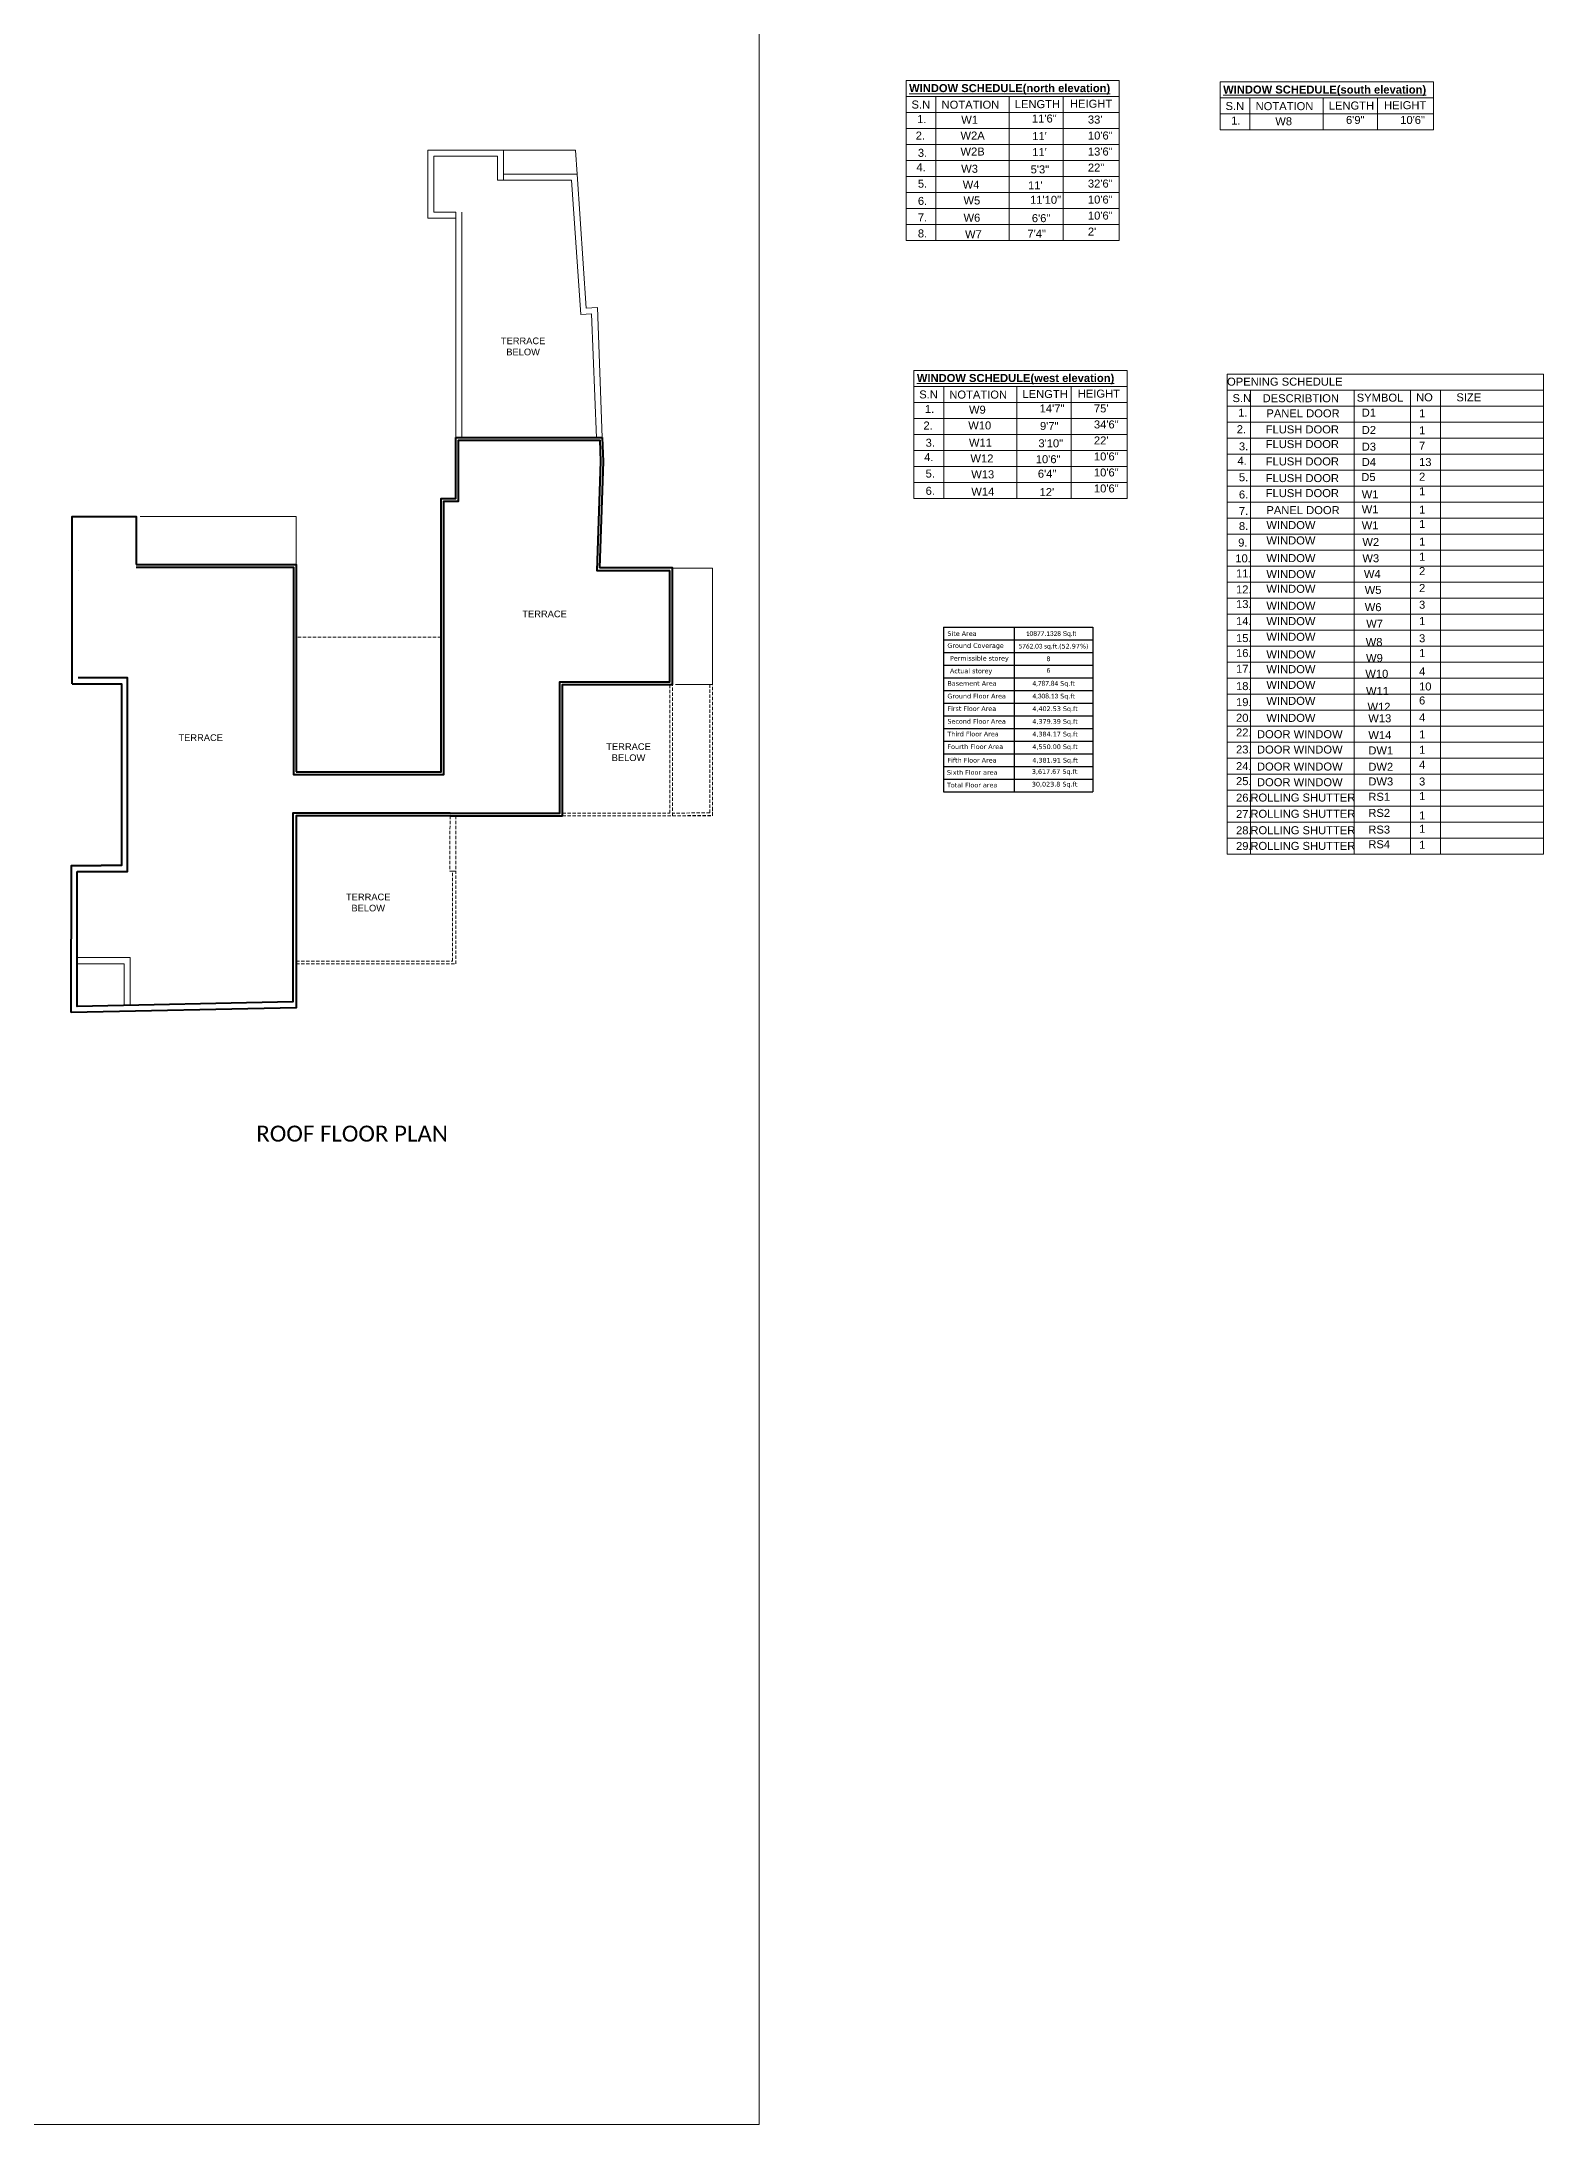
# Model space of a CAD drawing. Header units: inches. Extents: x 0 to 179512, y -43395 to -31716.
# Drawn here: x 177259 to 179512, y -39944 to -36822 of the extents above; entities that cross this region are included whole.
import ezdxf

# ---------------------------------------------------------------- set-up
doc = ezdxf.new("R2010")
doc.units = ezdxf.units.IN
doc.header["$LTSCALE"] = 10
doc.header["$MEASUREMENT"] = 0
doc.linetypes.add('DASHED', pattern=[0.75, 0.5, -0.25])
for name, color, linetype, lineweight in [('elevation', 6, 'Continuous', 40), ('hatch', 95, 'Continuous', 0), ('NEW LETTERING', 3, 'Continuous', 0), ('OL_AR_Hatch', 253, 'Continuous', 15), ('OL_AR_SYMBOL', 1, 'Continuous', 5), ('TEXT', 7, 'Continuous', 9)]:
    doc.layers.add(name, color=color, linetype=linetype, lineweight=lineweight)
doc.styles.add('1-8 Annotative Text', font='calibri.ttf', dxfattribs={"height": 0.125})
doc.styles.add('arial', font='arial.ttf')
doc.styles.get("Standard").update_dxf_attribs({"font": 'arial.ttf'})

msp = doc.modelspace()

# ---------------------------------------------------------------- linework, layer by layer
for p, q in [((178611.51, -37699.69), (178611.51, -37737.69)), ((178611.51, -37699.69), (178685.73, -37699.69)), ((178611.51, -37718.69), (178835.87, -37718.69)), ((178611.51, -37718.69), (178835.87, -37718.69)), ((178611.51, -37718.69), (178611.51, -37946.34)), ((178685.73, -37699.69), (178726.53, -37699.69)), ((178717.43, -37699.69), (178717.43, -37946.34)), ((178726.53, -37699.69), (178835.87, -37699.69)), ((178835.87, -37699.69), (178835.87, -37946.34)), ((178611.51, -37737.69), (178835.87, -37737.69)), ((178611.51, -37756.69), (178835.87, -37756.69)), ((178611.51, -37775.69), (178835.87, -37775.69)), ((178611.51, -37794.69), (178835.87, -37794.69)), ((178611.51, -37794.69), (178835.87, -37794.69)), ((178611.51, -37813.69), (178835.87, -37813.69)), ((178726.53, -37794.69), (178835.87, -37794.69)), ((178611.51, -37832.69), (178835.87, -37832.69)), ((178611.51, -37851.69), (178835.87, -37851.69)), ((178611.51, -37870.69), (178835.87, -37870.69)), ((178611.51, -37889.69), (178835.87, -37889.69)), ((178611.51, -37908.69), (178835.87, -37908.69)), ((178611.51, -37927.69), (178835.87, -37927.69)), ((178611.51, -37946.34), (178835.87, -37946.34))]:
    msp.add_line(p, q)
at = {"layer": 'elevation'}
for p, q in [((177880.23, -37415.41), (178099.67, -37415.41)), ((177304.21, -37784.71), (177304.21, -37533.78)), ((177313.21, -37614.78), (177313.21, -37614.78)), ((177312.12, -38056.82), (177348.12, -38056.82)), ((177312.12, -38268.05), (177312.12, -38065.82)), ((177312.12, -38065.82), (177382.29, -38065.82))]:
    msp.add_line(p, q, dxfattribs=at)
for points in [[(177858.21, -37610.78), (177858.21, -37506.44), (177880.23, -37506.44), (177880.23, -37415.41)], [(177862.21, -37610.78), (177862.21, -37510.44), (177884.23, -37510.44), (177884.23, -37419.41), (178095.82, -37419.41), (178096.99, -37451.13), (178091.37, -37614.78), (178200.92, -37614.78)], [(178099.67, -37415.41), (178101, -37451.12), (178095.51, -37610.78)], [(177304.29, -37605.44), (177304.29, -37533.78), (177400.29, -37533.78), (177400.29, -37605.78)], [(177400.29, -37605.78), (177640.29, -37605.78), (177640.29, -37916.7)], [(177400.29, -37609.78), (177636.29, -37609.78), (177636.29, -37920.7), (177862.21, -37920.7), (177862.21, -37610.78)], [(177640.29, -37916.7), (177858.21, -37916.7), (177858.21, -37610.78)], [(177871.29, -37978.54), (178036, -37978.54), (178036.08, -37781.64), (178200.92, -37781.64), (178200.92, -37614.78)], [(178040, -37982.54), (178040.08, -37785.64), (178204.92, -37785.64), (178204.92, -37610.78), (178095.51, -37610.78)], [(177304.21, -37784.71), (177378.29, -37784.72), (177378.29, -38056.82), (177348.12, -38056.82)], [(177348.12, -38065.82), (177387.29, -38065.82), (177387.29, -38056.82), (177387.29, -38056.82), (177387.29, -37775.72), (177313.21, -37775.71)], [(177871.29, -37982.54), (177640.29, -37982.54), (177640.29, -38270.37), (177303.12, -38277.59)], [(177871.29, -37978.54), (177635.29, -37978.54), (177635.29, -38261.47), (177312.12, -38268.4), (177312.12, -38102.38)], [(177871.29, -37982.54), (177640.29, -37982.54), (177640.29, -37982.54)], [(177871.29, -37982.54), (178040, -37982.54)], [(177303.12, -38277.59), (177303.48, -38056.82), (177312.12, -38056.82)]]:
    msp.add_lwpolyline(points, dxfattribs=at)
at = {"layer": 'hatch'}
msp.add_lwpolyline([(157715.5, -36393.77), (178335, -36393.77), (178335, -39944.5), (157715.5, -39944.5)], close=True, dxfattribs=at)
at = {"layer": 'NEW LETTERING', "ltscale": 40, "transparency": 33554687}
for p, q in [((178555.37, -36879.95), (178875.37, -36879.95)), ((178555.37, -36903.95), (178555.37, -36879.95)), ((178875.37, -36903.95), (178875.37, -36879.95)), ((178555.37, -36903.95), (178875.37, -36903.95)), ((178555.37, -36903.95), (178555.37, -37119.95)), ((178600.25, -36903.95), (178600.25, -37119.95)), ((178710, -36903.95), (178710, -37119.95)), ((178791.37, -36903.95), (178791.37, -37119.95)), ((178875.37, -36903.95), (178875.37, -37119.95)), ((179026.5, -36882.13), (179346.5, -36882.13)), ((179026.5, -36906.13), (179026.5, -36882.13)), ((179026.5, -36882.13), (179026.5, -36954.13)), ((179026.5, -36906.13), (179346.5, -36906.13)), ((179071.38, -36906.13), (179071.38, -36954.13)), ((179181.13, -36906.13), (179181.13, -36954.13)), ((179262.5, -36906.13), (179262.5, -36954.13)), ((179346.5, -36906.13), (179346.5, -36882.13)), ((179346.5, -36882.13), (179346.5, -36954.13)), ((178555.37, -36927.95), (178875.37, -36927.95)), ((179026.5, -36930.13), (179346.5, -36930.13)), ((178555.37, -36951.95), (178875.37, -36951.95)), ((179026.5, -36954.13), (179346.5, -36954.13)), ((178555.37, -36975.95), (178875.37, -36975.95)), ((178555.37, -36999.95), (178875.37, -36999.95)), ((178555.37, -37023.95), (178875.37, -37023.95)), ((178555.37, -37047.95), (178875.37, -37047.95)), ((178555.37, -37071.95), (178875.37, -37071.95)), ((178555.37, -37095.95), (178875.37, -37095.95)), ((178555.37, -37119.95), (178875.37, -37119.95)), ((178567, -37314.63), (178887, -37314.63)), ((178567, -37338.63), (178567, -37314.63)), ((178887, -37338.63), (178887, -37314.63)), ((178567, -37338.63), (178887, -37338.63)), ((178567, -37338.63), (178567, -37506.63)), ((178611.88, -37338.63), (178611.88, -37506.63)), ((178721.63, -37338.63), (178721.63, -37506.63)), ((178803, -37338.63), (178803, -37506.63)), ((178887, -37338.63), (178887, -37506.63)), ((179037, -37320.13), (179511.5, -37320.13)), ((179037, -37344.13), (179037, -37320.13)), ((179037, -37344.13), (179511.5, -37344.13)), ((179037, -37344.13), (179037, -38040.13)), ((179072, -37344.13), (179072, -38040.13)), ((179227.5, -37344.13), (179227.5, -38040.13)), ((179312, -37344.13), (179312, -38040.13)), ((179357, -37344.13), (179357, -38040.13)), ((179511.5, -37344.13), (179511.5, -37320.13)), ((179511.5, -37344.13), (179511.5, -37656.13)), ((178567, -37362.63), (178887, -37362.63)), ((179037, -37368.13), (179511.5, -37368.13)), ((178567, -37386.63), (178887, -37386.63)), ((178567, -37410.63), (178887, -37410.63)), ((179037, -37392.13), (179511.5, -37392.13)), ((178567, -37434.63), (178887, -37434.63)), ((179037, -37416.13), (179511.5, -37416.13)), ((179037, -37440.13), (179511.5, -37440.13)), ((178567, -37458.63), (178887, -37458.63)), ((179037, -37464.13), (179511.5, -37464.13)), ((178567, -37482.63), (178887, -37482.63)), ((179037, -37488.13), (179511.5, -37488.13)), ((178567, -37506.63), (178887, -37506.63)), ((179037, -37512.13), (179511.5, -37512.13)), ((179037, -37536.13), (179511.5, -37536.13)), ((179037, -37560.13), (179511.5, -37560.13)), ((179037, -37584.13), (179511.5, -37584.13)), ((179037, -37608.13), (179357, -37608.13)), ((179037, -37608.13), (179511.5, -37608.13)), ((179037, -37632.13), (179357, -37632.13)), ((179037, -37632.13), (179357, -37632.13)), ((179037, -37632.13), (179511.5, -37632.13)), ((179037, -37656.13), (179511.5, -37656.13)), ((179511.5, -37632.13), (179511.5, -38040.13)), ((179037, -37680.13), (179511.5, -37680.13)), ((179037, -37704.13), (179511.5, -37704.13)), ((179037, -37728.13), (179511.5, -37728.13)), ((179037, -37752.13), (179511.5, -37752.13)), ((179037, -37776.13), (179511.5, -37776.13)), ((179037, -37800.13), (179511.5, -37800.13)), ((179037, -37824.13), (179511.5, -37824.13)), ((179037, -37848.13), (179511.5, -37848.13)), ((179037, -37872.13), (179511.5, -37872.13)), ((179037, -37896.13), (179511.5, -37896.13)), ((179037, -37920.13), (179511.5, -37920.13)), ((179037, -37944.13), (179511.5, -37944.13)), ((179037, -37968.13), (179511.5, -37968.13)), ((179037, -37992.13), (179511.5, -37992.13)), ((179037, -38016.13), (179511.5, -38016.13)), ((179037, -38040.13), (179511.5, -38040.13))]:
    msp.add_line(p, q, dxfattribs=at)
at = {"layer": 'OL_AR_Hatch'}
for p, q in [((177312.15, -38141.46), (177312.15, -38105.46)), ((177391.29, -38195.16), (177312.12, -38195.16)), ((177382.29, -38204.16), (177312.12, -38204.16)), ((177382.29, -38204.16), (177382.29, -38266.89)), ((177382.29, -38204.16), (177382.29, -38266.89)), ((177391.29, -38195.16), (177391.29, -38266.7))]:
    msp.add_line(p, q, dxfattribs=at)
for points in [[(177880.23, -37077.44), (177847.23, -37077.44), (177847.23, -36993.44), (177942.56, -36993.44), (177942.56, -37029.53), (177951.56, -37029.53), (177951.56, -36984.44), (177838.23, -36984.44), (177838.23, -37086.44), (177880.23, -37086.44)], [(177951.56, -36984.44), (178059.29, -36984.44), (178061.79, -37020.44)], [(177942.56, -37029.44), (178053.4, -37029.44), (178067.4, -37230.7), (178083.79, -37229.68), (178091.18, -37415.47)], [(177951.56, -37020.44), (178061.79, -37020.44), (178075.76, -37221.16), (178092.44, -37220.13), (178099.67, -37415.41)], [(177880.23, -37434.44), (177880.23, -37077.44)], [(177889.23, -37415.41), (177889.23, -37077.44)], [(177406.56, -37533.78), (177640.29, -37533.78), (177640.29, -37605.78)], [(178209.46, -37785.64), (178264.99, -37785.64), (178264.99, -37611.1), (178204.92, -37611.1)], [(177871.18, -38065.47), (177880.18, -38065.47)]]:
    msp.add_lwpolyline(points, dxfattribs=at)
at = {"layer": 'OL_AR_SYMBOL', "linetype": 'DASHED'}
for p, q in [((177858.21, -37714.72), (177640.29, -37714.72)), ((177871.29, -37982.54), (177871.18, -38065.47)), ((177880.18, -37982.54), (177880.18, -38065.47)), ((178204.92, -37982.54), (178264.99, -37981.71))]:
    msp.add_line(p, q, dxfattribs=at)
for points in [[(178040, -37982.54), (178204.92, -37982.54), (178204.92, -37784.72)], [(178040, -37978.54), (178200.92, -37978.54), (178200.92, -37785.64)], [(178260.99, -37785.64), (178260.99, -37977.77), (178204.86, -37978.54)], [(178264.99, -37766.72), (178264.99, -37981.71)], [(178040, -37982.57), (178264.99, -37982.54), (178264.99, -37972.83)], [(177640.29, -38204.5), (177880.18, -38204.5), (177880.18, -38065.47)], [(177640.29, -38200.5), (177875.18, -38200.5), (177875.18, -38065.47)]]:
    msp.add_lwpolyline(points, dxfattribs=at)

# ---------------------------------------------------------------- texts
at = {"layer": 'NEW LETTERING', "ltscale": 40, "transparency": 33554687, "char_height": 12, "attachment_point": 1}
for s, width, gutter_width, heights, insert in [(' {\\fArial|b1|i0|c0|p34;\\LWINDOW SCHEDULE(north elevation)}', 465.1101, 90, [56.46], (178555.37, -36885.33)), ('S.N ', 41.0041, 60, [4.33], (178563.58, -36909.95)), ('NOTATION', 95.4364, 60, [12.42], (178608.72, -36910.18)), ('LENGTH', 80.8783, 60, [10.79], (178718.49, -36909.32)), ('HEIGHT', 72.7905, 60, [7.56], (178801.36, -36908.77)), (' {\\fArial|b1|i0|c0|p34;\\LWINDOW SCHEDULE(south elevation)}', 465.1101, 90, [56.46], (179026.5, -36887.5)), ('LENGTH', 80.8783, 60, [10.79], (179189.61, -36911.49)), ('HEIGHT', 72.7905, 60, [7.56], (179272.49, -36910.94)), ('1.', 25.86, 60, [6.67], (178572.06, -36931.81)), ('W1', 85.1223, 60, [0], (178638.23, -36932.83)), ('11\'6"', 116.5221, 60, [0], (178744.25, -36930.93)), ("33'", 85.1223, 60, [0], (178828.23, -36932.46)), ('S.N ', 41.0041, 60, [4.33], (179034.71, -36912.12)), ('1.', 25.86, 60, [6.67], (179043.19, -36933.98)), ('NOTATION', 95.4364, 60, [12.42], (179079.85, -36912.35)), ('W8', 85.1223, 60, [0], (179109.35, -36935.01)), ('6\'9"', 116.5221, 60, [0], (179215.38, -36933.1)), ('10\'6"', 116.5221, 60, [0], (179296.75, -36933.1)), ('2.', 56.0299, 60, [0], (178569.9, -36956.56)), ('W2A', 85.1223, 60, [0], (178637.11, -36956.46)), ("11' ", 118.9047, 60, [0], (178744.69, -36957.32)), ('10\'6"', 85.1223, 60, [0], (178828.23, -36956.46)), ('4.', 59.2624, 60, [0], (178570.98, -37003.9)), ('3.', 61.4174, 60, [0], (178573.14, -36982.38)), ('W2B', 85.1223, 60, [0], (178637.11, -36980.46)), ("11' ", 118.9047, 60, [0], (178744.69, -36981.32)), ('22"', 85.1223, 60, [0], (178828.23, -37004.46)), ('13\'6"', 85.1223, 60, [0], (178828.23, -36980.46)), ('5.', 52.7974, 60, [0], (178573.14, -37028.65)), ('W3', 54.9525, 60, [0], (178638.14, -37006.28)), ('W4', 53.8749, 60, [0], (178640.4, -37029.95)), ("11'", 139.8582, 60, [0], (178738.41, -37031.07)), ('5\'3"', 62.5446, 60, [0], (178742.32, -37007.2)), ('32\'6"', 85.1223, 60, [0], (178828.23, -37028.46)), ('6.', 37.7124, 60, [0], (178573.14, -37054.48)), ('W5', 62.4949, 60, [0], (178641.6, -37053.81)), ('11\'10"', 73.7886, 60, [0], (178741.5, -37052.83)), ('10\'6"', 85.1223, 60, [0], (178828.23, -37052.46)), ('7.', 38.7899, 60, [0], (178573.14, -37079.23)), ('W6', 72.1924, 60, [0], (178641.67, -37079.64)), ('6\'6"', 60.4363, 60, [0], (178744.12, -37080.35)), ('10\'6"', 85.1223, 60, [0], (178828.23, -37076.46)), ('8.', 38.7899, 60, [0], (178573.14, -37103.23)), ('W7', 51.7199, 60, [0], (178643.9, -37104.36)), ('7\'4"', 52.0034, 60, [0], (178737.5, -37103.58)), ("2'", 85.1223, 60, [0], (178828.23, -37100.46)), (' {\\fArial|b1|i0|c0|p34;\\LWINDOW SCHEDULE(west elevation)}', 465.1101, 90, [56.46], (178567, -37320)), ('S.N ', 41.0041, 60, [4.33], (178575.21, -37344.62)), ('NOTATION', 95.4364, 60, [12.42], (178620.35, -37344.85)), ('LENGTH', 80.8783, 60, [10.79], (178730.11, -37343.99)), ('HEIGHT', 72.7905, 60, [7.56], (178812.99, -37343.44)), ('OPENING SCHEDULE', 465.1101, 90, [56.46], (179037, -37325.5)), ('NO', 72.7905, 60, [7.56], (179320.5, -37348.94)), ('SIZE', 72.7905, 60, [7.56], (179381, -37348.94)), ('1.', 25.86, 60, [6.67], (178583.69, -37366.48)), ('W9', 85.1223, 60, [0], (178649.85, -37367.51)), ('14\'7"', 116.5221, 60, [0], (178755.88, -37365.6)), ("75'", 116.5221, 60, [0], (178837.25, -37365.6)), ('S.N ', 41.0041, 60, [4.33], (179045.21, -37350.12)), ('1.', 25.86, 60, [6.67], (179053.69, -37371.98)), ('DESCRIBTION', 95.4364, 60, [12.42], (179090.35, -37350.35)), ('PANEL DOOR', 147.3747, 60, [28.23], (179096, -37373.01)), ('SYMBOL', 80.8783, 60, [10.79], (179231.5, -37349.49)), ('D1', 85.1223, 60, [0], (179239, -37371.95)), ('1', 116.5221, 60, [0], (179325, -37372.95)), ('2.', 56.0299, 60, [0], (178581.53, -37391.23)), ('W10', 85.1223, 60, [0], (178648.74, -37391.14)), ('9\'7"', 30.921, 60, [0], (178756.32, -37391.99)), ('34\'6"', 116.5221, 60, [0], (178837.25, -37389.6)), ('2.', 56.0299, 60, [0], (179051.53, -37396.73)), ('FLUSH DOOR', 160.1614, 60, [44.53], (179095, -37397.08)), ('D2', 85.1223, 60, [0], (179239, -37397.95)), ('1', 116.5221, 60, [0], (179325, -37398.45)), ('4.', 59.2624, 60, [0], (178582.61, -37438.58)), ('3.', 61.4174, 60, [0], (178584.76, -37417.06)), ('W11', 54.9525, 60, [0], (178649.77, -37416.95)), ('W12', 53.8749, 60, [0], (178652.02, -37440.62)), ('10\'6"', 53.4088, 60, [0], (178750.04, -37441.75)), ('3\'10"', 62.5446, 60, [0], (178753.95, -37417.88)), ("22'", 116.5221, 60, [0], (178837.25, -37413.6)), ('10\'6"', 116.5221, 60, [0], (178837.25, -37437.6)), ('3.', 61.4174, 60, [0], (179054.76, -37422.56)), ('FLUSH DOOR', 160.1614, 60, [44.53], (179095, -37419.08)), ('D3', 85.1223, 60, [0], (179239, -37422.95)), ('7', 116.5221, 60, [0], (179325, -37421.45)), ('5.', 52.7974, 60, [0], (178584.76, -37463.33)), ('W13', 62.4949, 60, [0], (178653.22, -37464.48)), ('6\'4"', 73.7886, 60, [0], (178753.13, -37463.5)), ('10\'6"', 116.5221, 60, [0], (178837.25, -37461.6)), ('4.', 59.2624, 60, [0], (179052.61, -37444.08)), ('5.', 52.7974, 60, [0], (179054.76, -37468.83)), ('FLUSH DOOR', 160.1614, 60, [44.53], (179095, -37445.08)), ('FLUSH DOOR', 160.1614, 60, [44.53], (179095, -37470.08)), ('D5', 85.1223, 60, [0], (179238.37, -37468.51)), ('D4', 85.1223, 60, [0], (179239, -37445.95)), ('2', 116.5221, 60, [0], (179325, -37468)), ('13', 116.5221, 60, [0], (179325, -37446)), ('6.', 37.7124, 60, [0], (178584.76, -37489.15)), ('W14', 72.1924, 60, [0], (178653.3, -37490.32)), ("12'", 60.4363, 60, [0], (178755.75, -37491.02)), ('10\'6"', 116.5221, 60, [0], (178837.25, -37485.6)), ('6.', 37.7124, 60, [0], (179054.76, -37494.65)), ('FLUSH DOOR', 160.1614, 60, [44.53], (179095, -37492.58)), ('W1', 85.1223, 60, [0], (179239, -37494.45)), ('1', 116.5221, 60, [0], (179325, -37489.95)), ('7.', 38.7899, 60, [0], (179054.76, -37519.4)), ('PANEL DOOR', 147.3747, 60, [28.23], (179096, -37518.08)), ('W1', 85.1223, 60, [0], (179239, -37516.95)), ('1', 116.5221, 60, [0], (179325, -37517.45)), ('9.', 59.2624, 60, [0], (179053.69, -37566.75)), ('8.', 47.41, 60, [0], (179054.76, -37542)), ('WINDOW', 147.3747, 60, [28.23], (179096, -37540.58)), ('WINDOW', 147.3747, 60, [28.23], (179096, -37563.58)), ('W1', 85.1223, 60, [0], (179239, -37540.95)), ('W2', 85.1223, 60, [0], (179240, -37565.95)), ('1', 116.5221, 60, [0], (179325, -37538.95)), ('1', 116.5221, 60, [0], (179325, -37565.45)), ('10.', 74.3474, 60, [0], (179049.38, -37590.43)), ('WINDOW', 147.3747, 60, [28.23], (179096, -37590.08)), ('W3', 54.9525, 60, [0], (179240, -37590.24)), ('1', 116.5221, 60, [0], (179325, -37587.95)), ('11.', 37.7124, 60, [0], (179050.45, -37613.02)), ('WINDOW', 147.3747, 60, [28.23], (179096, -37614.08)), ('W4', 53.8749, 60, [0], (179242.26, -37613.91)), ('2', 116.5221, 60, [0], (179325, -37609.5)), ('12.', 37.7124, 60, [0], (179050.45, -37637.02)), ('13.', 37.7124, 60, [0], (179050.45, -37658.95)), ('WINDOW', 147.3747, 60, [28.23], (179096, -37636.08)), ('W5', 62.4949, 60, [0], (179243.46, -37637.77)), ('3', 116.5221, 60, [0], (179325, -37659.95)), ('2', 116.5221, 60, [0], (179325, -37634.95)), ('14.', 37.7124, 60, [0], (179050.45, -37684.45)), ('WINDOW', 147.3747, 60, [28.23], (179096, -37661.58)), ('WINDOW', 147.3747, 60, [28.23], (179096, -37684.58)), ('W6', 72.1924, 60, [0], (179243.53, -37663.6)), ('W7', 51.7199, 60, [0], (179245.76, -37688.33)), ('1', 116.5221, 60, [0], (179325, -37684.45)), ('15.', 37.7124, 60, [0], (179050.45, -37709.95)), ('WINDOW', 147.3747, 60, [28.23], (179096, -37708.08)), ('W8', 85.1223, 60, [0], (179245, -37715.87)), ('3', 116.5221, 60, [0], (179325, -37710.24)), ('16.', 37.7124, 60, [0], (179050.45, -37732.45)), ('WINDOW', 147.3747, 60, [28.23], (179096, -37734.58)), ('W9', 85.1223, 60, [0], (179245.5, -37739.87)), ('1', 116.5221, 60, [0], (179325, -37732.45)), ('17.', 37.7124, 60, [0], (179050.45, -37755.95)), ('18.', 37.7124, 60, [0], (179050.45, -37781.95)), ('WINDOW', 147.3747, 60, [28.23], (179096, -37756.58)), ('WINDOW', 147.3747, 60, [28.23], (179096, -37780.08)), ('W10', 85.1223, 60, [0], (179244.39, -37763.5)), ('4', 116.5221, 60, [0], (179325, -37759.95)), ('10', 116.5221, 60, [0], (179325, -37782.5)), ('19.', 37.7124, 60, [0], (179050.45, -37805.95)), ('WINDOW', 147.3747, 60, [28.23], (179096, -37804.08)), ('W11', 54.9525, 60, [0], (179245.41, -37789.32)), ('W12', 53.8749, 60, [0], (179247.67, -37812.99)), ('6', 116.5221, 60, [0], (179325, -37803.5)), ('20.', 37.7124, 60, [0], (179050.45, -37829.45)), ('WINDOW', 147.3747, 60, [28.23], (179096, -37829.58)), ('W13', 62.4949, 60, [0], (179248.87, -37830.24)), ('4', 116.5221, 60, [0], (179325, -37829)), ('22.', 37.7124, 60, [0], (179050.45, -37851.45)), ('23.', 37.7124, 60, [0], (179050.45, -37876.95)), ('DOOR WINDOW', 147.3747, 60, [28.23], (179081.88, -37854.08)), ('DOOR WINDOW', 147.3747, 60, [28.23], (179081.88, -37877.08)), ('W14', 72.1924, 60, [0], (179248.94, -37855.45)), ('DW1 ', 72.1924, 60, [0], (179248.94, -37878.45)), ('1', 116.5221, 60, [0], (179325, -37854.45)), ('1', 116.5221, 60, [0], (179325, -37877.45)), ('24.', 37.7124, 60, [0], (179050.45, -37901.95)), ('DOOR WINDOW', 147.3747, 60, [28.23], (179081.88, -37902.58)), ('DW2', 72.1924, 60, [0], (179248.94, -37902.95)), ('4', 116.5221, 60, [0], (179325, -37900)), ('25.', 37.7124, 60, [0], (179050.45, -37924.45)), ('DOOR WINDOW', 147.3747, 60, [28.23], (179081.88, -37926.08)), ('DW3', 72.1924, 60, [0], (179248.94, -37924.95)), ('3', 116.5221, 60, [0], (179325, -37925)), ('26.', 37.7124, 60, [0], (179050.45, -37949.25)), ('ROLLING SHUTTER', 192.8244, 60, [83.45], (179072, -37949.08)), ('ROLLING SHUTTER', 192.8244, 60, [83.45], (179072, -37973.38)), ('RS1', 72.1924, 60, [0], (179248.94, -37947.95)), ('RS2', 72.1924, 60, [0], (179248.94, -37972.09)), ('1', 116.5221, 60, [0], (179325, -37946.95)), ('27.', 37.7124, 60, [0], (179050.45, -37973.75)), ('28.', 37.7124, 60, [0], (179050.45, -37998.25)), ('ROLLING SHUTTER', 192.8244, 60, [83.45], (179072, -37998.08)), ('RS3', 72.1924, 60, [0], (179248.94, -37997.09)), ('1', 116.5221, 60, [0], (179325, -37975.95)), ('1', 116.5221, 60, [0], (179325, -37995.95)), ('29.', 37.7124, 60, [0], (179050.45, -38021.75)), ('ROLLING SHUTTER', 192.8244, 60, [83.45], (179072, -38021.58)), ('RS4', 72.1924, 60, [0], (179248.94, -38019.09)), ('1', 116.5221, 60, [0], (179325, -38019.95))]:
    msp.add_mtext_dynamic_manual_height_columns(s, width=width, gutter_width=gutter_width, heights=heights, dxfattribs=dict(at, insert=insert))
at = {"layer": 'NEW LETTERING', "char_height": 10}
for s, width, heights, insert, attachment_point in [('TERRACE\\PBELOW', 82.1547, [35.63], (177980.94, -37265.29), 2), ('TERRACE', 80.9853, [8.76], (177979.79, -37674.75), 1), ('TERRACE', 80.9853, [8.76], (177463.9, -37860.26), 1), ('TERRACE\\PBELOW', 82.1547, [35.63], (178139.08, -37873.71), 2), ('TERRACE\\PBELOW', 82.1547, [35.63], (177748.61, -38099.15), 2)]:
    msp.add_mtext_dynamic_manual_height_columns(s, width=width, gutter_width=50, heights=heights, dxfattribs=dict(at, insert=insert, attachment_point=attachment_point))
at = {"layer": 'NEW LETTERING', "insert": (177580.65, -38447), "char_height": 24, "attachment_point": 1, "style": '1-8 Annotative Text'}
msp.add_mtext_dynamic_manual_height_columns('ROOF FLOOR PLAN', width=543.464, gutter_width=60, heights=[0], dxfattribs=at)
at = {"layer": 'TEXT', "char_height": 7, "attachment_point": 1}
for s, insert, width in [('{\\fVerdana|b0|i0|c0|p34;Ground Coverage}', (178617.45, -37723.74), 103.4391), ('{\\fVerdana|b0|i0|c0|p34;Site Area}', (178617.45, -37705.63), 62.3438), ('{\\fVerdana|b0|i0|c0|p34;Permissible storey}', (178621.25, -37742.74), 97.97), ('{\\fCalibri|b0|i0|c0|p34;5762.03 sq.ft.\\fVerdana|b0|i0|c0|p34;(52.97%)}', (178724.15, -37724.63), 136.2197), ('{\\fVerdana|b0|i0|c0|p34;8}', (178766.01, -37743.55), 108.7215), ('{\\fVerdana|b0|i0|c0|p34;Basement Area}', (178617.45, -37780.42), 95.4986), ('{\\fVerdana|b0|i0|c0|p34;Actual storey}', (178621.25, -37761.74), 85.6725), ('{\\fCalibri|b0|i0|c0|p34;4,787.84\\fVerdana|b0|i0|c0|p34; Sq.ft}', (178744.91, -37780.42), 98.6376), ('{\\fVerdana|b0|i0|c0|p34;6}', (178766.01, -37760.92), 108.7215), ('{\\fVerdana|b0|i0|c0|p34;Ground Floor Area}', (178617.45, -37799.42), 95.4986), ('{\\fCalibri|b0|i0|c0|p34;4,308.13\\fVerdana|b0|i0|c0|p34; Sq.ft}', (178744.91, -37799.42), 98.6376), ('{\\fVerdana|b0|i0|c0|p34;Second Floor Area}', (178617.45, -37837.29), 115.4636), ('{\\fVerdana|b0|i0|c0|p34;First Floor Area}', (178617.45, -37818.29), 115.4636), ('{\\fVerdana|b0|i0|c0|p34;4,402.53 Sq.ft}', (178744.91, -37818.42), 98.6376), ('{\\fVerdana|b0|i0|c0|p34;4,379.39 Sq.ft}', (178744.91, -37837.42), 98.6376), ('{\\fVerdana|b0|i0|c0|p34;Third Floor Area}', (178617.45, -37856.29), 115.4636), ('{\\fVerdana|b0|i0|c0|p34;Fourth Floor Area}', (178617.45, -37875.29), 115.4636), ('{\\fVerdana|b0|i0|c0|p34;4,384.17 Sq.ft}', (178744.91, -37856.42), 98.6376), ('{\\fVerdana|b0|i0|c0|p34;4,550.00 Sq.ft}', (178744.91, -37875.42), 98.6376), ('{\\fVerdana|b0|i0|c0|p34;Fifth Floor Area}', (178617.45, -37895.63), 95.4986), ('{\\fVerdana|b0|i0|c0|p34;4,381.91 Sq.ft}', (178744.91, -37895.63), 98.6376), ('{\\fVerdana|b0|i0|c0|p34;Total Floor area}', (178616.71, -37932.86), 80.8256), ('{\\fVerdana|b0|i0|c0|p34;Sixth Floor area}', (178616.71, -37913.86), 80.8256), ('{\\fVerdana|b0|i0|c0|p34;3,617.67 Sq.ft}', (178744.16, -37912.53), 98.6376), ('{\\fVerdana|b0|i0|c0|p34;30,023.8 Sq.ft}', (178744.16, -37931.53), 98.6376)]:
    msp.add_mtext(s, dxfattribs=dict(at, insert=insert, width=width))
at = {"layer": 'TEXT', "insert": (178735.27, -37705.63), "char_height": 7, "width": 91.2832, "attachment_point": 1, "style": 'arial'}
msp.add_mtext('{\\fCalibri|b0|i0|c0|p34;10877.1328\\fArial|b0|i0|c162|p34; }Sq.ft', dxfattribs=at)

doc.saveas('drawing.dxf')
